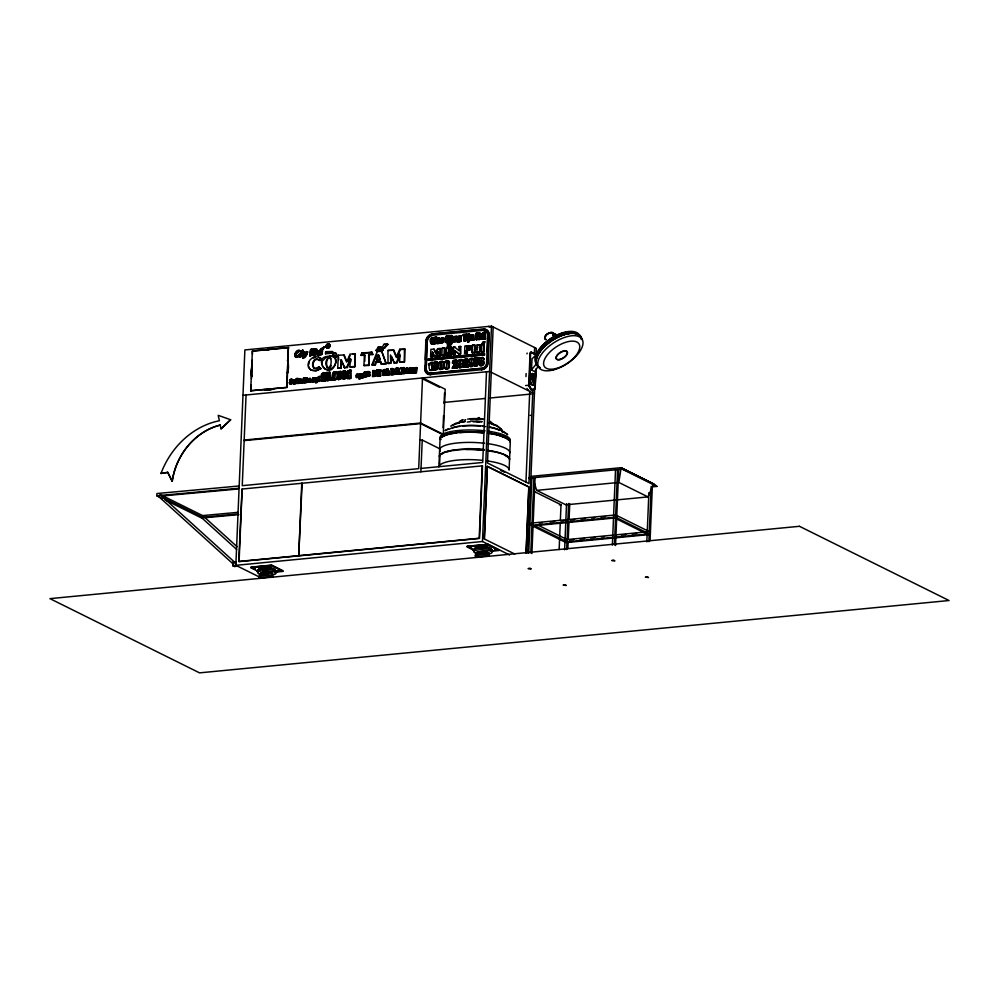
<?xml version="1.0" encoding="UTF-8"?>
<svg xmlns="http://www.w3.org/2000/svg" width="999" height="999" viewBox="0 0 999 999"><rect width="100%" height="100%" fill="white"/><g stroke="black" fill="none" stroke-linecap="round" stroke-linejoin="round"><path stroke-width="1.5" d="M366.333 372.689L365.996 372.015L366.683 372.277M358.716 376.561L358.766 375.949A2.31 1.948 -63.6 0 1 359.141 375.062L359.727 374.575M237.537 566.158L234.453 566.558L232.767 565.734L232.804 562.337L235.889 561.925L235.851 565.322L258.941 576.773M367.595 373.514L367.819 372.677L367.07 373.464M434.003 370.005L432.654 367.957L434.752 367.757C435.914 370.879 436.925 364.935 433.841 367.27L433.154 366.171M435.239 368.856L434.752 367.757M458.316 364.223L458.928 364.847C461.376 363.836 461.338 365.172 458.841 364.86C457.03 363.811 457.53 359.915 459.79 359.528C467.657 357.942 461.288 373.614 457.754 365.534L461.026 366.133M459.852 365.334L460.626 366.496M470.179 366.508L468.831 364.46L470.929 364.26L471.978 365.309L471.029 365.172M470.929 364.26L471.403 365.359M366.158 372.09L365.996 372.015M232.804 562.337L233.291 563.998M367.47 374.188L368.107 372.34M348.314 371.553L347.927 370.841L349.076 370.741M351.036 370.542C351.898 372.165 350.362 369.068 349.088 370.267M483.141 333.803L482.867 332.767C483.716 333.029 484.265 338.723 481.568 339.21M356.231 375.849C356.456 373.127 355.794 380.444 358.204 376.198A2.535 2.135 -63.6 0 0 358.404 374.925L358.366 374.675M357.055 377.61L356.168 377.447L356.468 376.236M356.943 374.775L357.03 375.761L356.93 375.137M364.697 375.624L363.474 375.324M361.401 376.461L360.714 375.761L359.228 376.848M232.767 565.734L235.851 565.322L244.88 349.937L491.496 326.136L536.326 348.376L536.063 354.42M242.12 489.073L239.086 561.625L479.532 538.411L482.517 465.834L242.07 489.048L238.749 561.45L479.195 538.249L482.23 465.859M246.066 394.992L242.257 485.676L418.693 468.643L422.502 377.959L445.192 389.223L443.369 432.729M250.699 390.746L252.36 350.999L288.386 347.515L287 387.4L250.699 390.746L287 387.4M250.974 390.884L251.224 384.765M251.486 378.646L252.26 360.302M252.51 354.195L252.36 350.999M260.789 573.126L269.255 571.703L272.652 573.389C272.49 573.401 262.912 570.566 260.439 573.276M269.255 571.703L272.627 574M255.419 569.393L251.298 567.095L271.503 565.147L282.517 570.616L276.748 571.166M286.725 387.262L288.386 347.515M290.771 383.029L289.398 382.467C288.873 385.464 294.693 383.678 292.12 381.606M289.398 382.467L289.673 383.504M290.547 382.355L290.809 383.166M291.458 379.083C295.467 381.431 288.261 379.046 291.82 381.306M291.646 380.806L291.258 379.97M292.744 380.694C292.894 377.447 287.1 380.157 290.672 381.943M294.455 382.717L294.93 379.882L294.68 382.829L294.43 379.932L293.094 379.92L293.481 383.766M293.094 379.92L293.619 383.828M294.193 379.82L294.418 382.854M294.805 383.691L295.866 383.591L296.091 380.057M295.667 379.121L296.453 379.183L296.016 380.107M295.866 383.591L295.791 379.995M296.228 379.071L295.991 379.87M299.263 378.921C298.988 378.471 298.177 382.979 300.687 383.117C302.048 375.487 298.788 385.177 303.184 382.954L304.795 377.922M297.952 379.395L299.001 379.645L298.664 378.983M299.588 383.229L299.513 379.308L300.574 379.208M300.687 383.117L301.198 380.157M301.186 383.079L300.961 380.045M306.418 377.834L303.883 378.009C299.825 390.509 304.508 376.411 300.786 379.745M302.285 382.967L302.385 379.583L300.562 379.632M307.08 379.982C309.727 383.753 300.549 384.39 304.558 377.872M304.583 382.742L304.558 377.797L302.959 382.842L300.961 382.954M305.569 381.705C307.068 378.896 305.482 383.628 306.343 380.532M305.657 379.645L306.144 378.559L305.894 379.757M305.806 381.818L305.619 380.419M301.76 483.279L298.726 555.669L302.11 483.254M310.015 378.371C304.445 380.869 313.723 375.474 310.851 382.142L309.84 382.242M308.092 379.67L309.902 379.383L308.204 381.793M309.628 380.219L309.44 381.705L309.865 380.332M310.851 382.142L310.065 378.284M314.648 379.145L314.048 381.83L312.712 381.83L312.874 378.022C315.397 376.074 316.146 387.912 317.545 378.009M312.937 381.943L312.874 378.022M314.235 354.72L312.525 355.207L311.238 352.597L312.824 355.357L313.923 355.669L313.973 354.682M314.048 381.83L314.722 377.772M314.947 377.884L314.123 378.708L313.911 377.922M314.123 378.708L313.099 378.134M315.597 382.704L316.958 382.005L315.821 382.817L315.622 381.993M316.733 381.893L316.933 382.704M318.144 381.306L318.306 377.497L319.405 377.397L319.48 381.306L318.144 381.306L319.48 381.306M318.319 377.247L319.68 376.548L318.544 377.36L318.344 376.548M318.369 381.418L318.306 377.497M319.255 381.193L319.405 377.397M319.455 376.436L319.655 377.26M324.625 372.927L325.212 375.587L322.627 379.445L325.499 379.395L325.437 380.906C313.624 383.379 330.906 365.359 321.503 379.433M323.164 375.949C318.219 376.735 323.988 369.792 325.662 373.951M321.628 376.099L322.227 373.676L324.687 372.989M325.549 353.783L325.499 352.098M325.437 380.906L325.112 379.195M327.61 378.059L325.624 378.022C325.437 383.753 332.617 378.296 329.22 375.012M327.684 376.835L325.836 377.035L326.011 372.639L329.745 372.277L330.082 373.976C327.085 372.152 327.06 377.035 327.722 374.213M328.172 344.917L327.148 344.942L327.622 347.115C328.209 346.865 328.621 346.416 328.783 345.329M327.222 377.872C328.022 382.118 327.984 373.851 327.66 377.085M328.783 352.934L328.708 352.21M330.082 373.976L329.745 372.277M330.307 380.207L330.382 378.321L331.918 378.171L332.23 380.244L330.307 380.207L332.23 380.244M330.694 380.394L330.382 378.321M332.642 351.685L332.567 352.922M331.83 380.057L331.918 378.171M333.154 374.076L333.441 379.72M350.786 361.863L350.899 359.178L347.415 367.507L344.68 367.782L341.433 360.09L341.096 368.119L337.749 368.069L338.286 355.219L344.205 355.02L346.778 361.188M338.736 359.815L338.286 355.219M340.135 374.75C340.472 384.503 336.076 370.929 340.184 373.014M341.096 368.119L340.809 359.79L344.68 367.782M349.163 373.376C346.403 372.24 349.188 381.406 348.589 374.862M349.151 378.621L348.776 377.772L349.151 378.621L350.736 378.459L350.649 371.066L350.736 378.459M343.581 354.707L346.665 362.113L350.037 354.083L355.332 353.946L354.795 366.795L349.937 366.895L350.274 358.866L346.79 367.207L344.056 367.47M351.423 370.741L350.686 370.105M354.795 366.795L354.707 353.634M364.76 361.338L365.022 355.319L360.876 355.344L361.838 352.947L372.053 352.335L372.827 354.57L368.656 354.595L368.843 365.447L369.28 354.907M368.843 365.447L363.948 365.547L364.385 355.007L360.876 355.344M371.89 364.785L377.335 351.448L381.63 351.036L386.176 363.773L381.568 364.21L380.232 361.65L375.699 362.088L374.812 364.498L371.89 364.785L375.437 364.81L376.323 362.4L380.856 361.963L381.568 364.21M372.827 354.57L371.428 352.023M372.527 365.085L376.873 354.395M372.789 376.573L372.752 370.604L372.515 376.423L374.775 376.361A1.386 1.174 -63.6 0 0 375.599 375.724L375.874 371.128L373.039 370.741M374.425 371.553C374.837 380.407 373.176 371.828 374.563 371.616M374.001 375.462L373.876 371.491M376.061 350.549L378.309 346.965L380.582 346.753L383.179 350.237L380.931 350.449L379.37 348.601L378.334 350.324L376.061 350.549L378.958 350.637L379.995 348.913L379.37 348.601M376.685 350.861L378.933 347.277L378.309 346.965M376.211 371.428L377.585 371.466L376.211 371.428C373.514 376.273 379.907 376.798 376.336 375.324M376.386 374.076L376.498 371.578M377.297 371.328L377.397 374.937L377.797 371.278L379.17 371.316L378.971 375.974L377.659 375.412M378.971 375.974L378.883 371.178M379.27 375.774L379.47 371.128L380.557 371.016L380.644 375.811L379.27 375.774L380.644 375.811M379.483 370.816L379.508 369.967L380.607 369.855L380.856 370.854L379.483 370.816L380.856 370.854M379.558 375.911L379.47 371.128M379.757 370.966L379.508 369.967M380.357 375.674L380.557 371.016M380.569 370.716L380.607 369.855M381.905 347.877L383.966 344.318L387.874 344.318L384.715 347.977L381.905 347.877L384.715 347.977M382.53 348.189L381.918 347.54M383.179 350.237L380.582 346.753M384.528 370.529L383.816 374.275L384.74 374.051L384.116 372.115L385.939 372.115L385.814 375.312L384.528 374.8L384.79 375.412M384.365 373.339L383.916 374.363M386.176 363.773L381.63 351.036M385.814 375.312L385.939 372.115M384.578 371.441L385.976 371.478L385.302 369.605M384.091 347.677L387.237 344.006M386.913 375.137L387.999 374.75L386.663 375.124L386.363 373.938L388.037 371.328L386.526 372.065L386.288 371.266L387.587 370.242L388.798 370.916L388.986 375.012L389.073 371.054L388.199 370.267M386.526 372.065L388.199 370.367M391.046 356.643L390.759 363.324L388.037 363.586L387.949 350.424L393.868 350.224L396.953 357.63M387.837 371.241L387.25 371.828L388.037 371.328M388.986 375.012L387.712 374.6M387.749 372.627L387.325 374.3L387.712 373.052M390.759 363.324L390.472 354.995L394.343 362.987L397.09 362.724L399.987 355.781M392.232 374.7L392.045 372.04L392.232 374.7L390.784 374.662L391.021 368.856C395.429 365.909 394.068 380.207 393.219 371.378M392.095 371.054C393.581 372.04 390.921 369.043 393.044 369.98M394.48 369.667L395.854 369.705L394.48 369.667L394.88 374.375M394.767 369.817L394.642 373.951L396.029 374.076M395.567 369.568L395.666 373.176L396.066 369.518L397.427 369.555L396.066 369.518M397.727 369.418L397.24 374.213L396.203 373.788M397.24 374.213L397.152 369.418M397.764 368.406C396.316 369.955 397.802 376.436 399.225 373.164L399.363 369.418L398.851 368.306L397.764 368.406L399.138 368.444L398.901 373.976M397.689 370.317L397.964 373.976M397.739 369.58L398.052 368.544M393.244 349.912L396.328 357.317L399.7 349.288L404.995 349.151L404.458 362.013L399.6 362.1L399.937 354.083L396.466 362.412L393.718 362.674M404.458 362.013L404.37 348.838M404.495 368.706L405.869 368.743L404.495 368.706L405.02 373.476M404.77 368.843L404.895 373.401M405.582 368.594L405.956 372.352M407.592 367.732L407.255 373.239L406.218 372.827M407.005 368.344L406.069 368.556L406.094 372.29M407.255 373.239L407.03 367.782M410.339 368.444L410.002 367.669C412.987 367.083 408.329 374.138 412 372.789L412.25 369.031M410.252 368.369L410.002 367.669M410.589 367.62C412.175 376.848 402.747 371.541 409.565 368.306M410.914 372.889L411.039 369.792M412 372.789L412.112 368.993L412.487 372.739L413.586 372.627L412.212 372.602L412.325 369.131M413.736 368.881C413.848 366.72 411.6 369.468 411.875 367.994L411.101 368.244M412.137 368.656L411.875 367.994M413.299 372.49L413.424 368.344L411.85 368.519M415.596 367.644L415.846 368.294L415.596 367.644L416.945 367.682L416.421 372.889L414.11 372.927L413.861 372.29L415.596 372.515L415.709 371.441L415.035 372.452L414.135 371.029M416.658 367.532L416.271 372.552L414.273 373.039M432.217 333.991A7.118 6.019 -63.6 0 0 425.799 341.146L424.962 368.643L425.099 365.609M425.349 359.528L426.049 342.807M419.88 440.309L422.252 440.072L420.866 471.79M483.079 330.357L432.192 335.264A5.744 4.858 -63.6 0 0 427.023 341.071L426.186 368.494A5.744 4.858 -63.6 0 0 430.894 373.314L482.467 368.356A5.107 4.321 -63.6 0 0 486.201 365.484M426.186 368.494L427.048 341.071M428.359 360.127L428.409 358.878L484.315 353.484L484.54 354.87L428.359 360.127L484.54 354.87M428.459 364.797L430.844 362.412L432.467 362.487L432.13 370.292C427.934 372.502 428.783 361.613 430.132 365.072M428.646 360.264L428.409 358.878M428.833 364.985L428.496 363.886M432.617 353.609L432.492 356.631L430.594 356.606L430.906 349.338L434.24 349.225L435.989 353.409L437.899 348.863L440.534 348.614L440.222 355.894C434.028 359.141 439.61 344.118 437.837 356.119M430.956 356.78L431.081 353.871M432.804 341.546L432.53 340.422L434.602 340.409L434.465 343.843L431.755 344.006A1.548 1.311 -63.6 0 1 431.118 343.294M432.492 356.631L432.679 352.098M432.53 340.422C433.566 346.478 430.507 338.561 433.067 338.586M433.154 339.36L432.754 338.424M432.13 370.292L432.08 362.3M434.465 343.843L434.303 340.259M432.817 339.785C438.936 337.075 427.172 335.577 430.806 343.132A1.548 1.311 -63.6 0 0 431.418 343.881L433.079 343.331M434.69 343.644C438.449 344.518 431.431 342.557 434.915 338.386L436.713 338.399L434.915 338.386M434.927 338.074L434.965 337.237L436.451 337.088L436.725 338.087L434.927 338.074L436.725 338.087M435.239 338.224L434.965 337.237M436.188 343.494L436.401 338.249M436.426 337.924L436.451 337.088M435.639 366.533L435.152 368.731M438.524 339.161L438.449 340.259C435.04 341.421 437.662 336.426 439.697 338.174M438.449 340.259C439.785 337.362 436.163 341.646 436.963 343.281A1.399 1.174 -63.6 0 0 437.924 343.381L440.222 343.294L440.322 338.948L438.811 338.099M438.561 340.784L438.161 342.445L438.586 341.221M440.222 343.294L439.597 338.124M440.222 355.894L440.172 348.439L437.537 348.688L435.989 353.409M441.82 355.532L442.132 348.251L444.518 348.014L444.555 355.469L441.82 355.532L444.555 355.469M439.61 463.811L439.922 456.605M444.205 355.294L444.518 348.014M446.029 342.545C449.575 343.793 442.807 340.284 446.291 336.139L448.114 336.151M446.328 342.694L446.291 336.139M443.069 427.709L443.568 415.584M444.08 403.459L444.53 392.857M446.153 355.107L446.453 347.827L451.523 347.552L451.96 348.813L448.788 348.913L448.726 350.549L451.885 350.449L451.835 351.735C439.335 353.821 456.181 352.56 451.573 354.795L446.153 355.107L451.573 354.795M446.503 355.282L446.453 347.827M448.364 345.167C444.405 349.45 451.436 345.105 448.376 347.065M447.527 342.395C446.453 340.534 449.163 339.41 447.639 339.71M448.014 338.436C449.088 331.768 447.764 342.869 447.802 336.001M448.738 347.24L447.452 347.365L448.476 344.418L450.824 344.505A2.035 1.723 -63.6 0 0 451.461 343.269C450.561 342.345 443.781 345.179 450.012 345.217L451.123 347.015L448.976 346.091M448.251 335.951L450.074 335.964L449.8 342.37L447.989 342.357L448.101 339.672M448.951 353.746L449.026 352.01M449.075 350.724L449.138 349.088M449.8 342.37L449.762 335.814M451.823 338.424L451.798 338.973C447.952 339.96 451.76 334.578 453.546 337.287M450.437 339.098L450.824 337.462L452.797 336.825M451.123 347.015L449.65 345.042L447.302 345.105M451.798 338.973L451.56 337.724L452.247 337.862M451.91 339.498L451.623 341.171L452.222 339.648M451.835 351.735L451.536 350.274L448.726 350.549M451.96 348.813L451.173 347.377M451.848 341.983L453.571 341.995L452.16 342.133M448.588 353.571L451.773 353.259L451.223 354.62M453.259 341.845L453.234 337.138M456.705 360.352L457.167 362.437L454.607 366.571L456.905 366.358L457.23 367.869L452.247 368.132L455.207 362.237L454.87 361.151L454.333 362.799L455.457 361.351L455.269 363.112M454.72 362.987L452.46 362.974L452.734 361.263A2.023 1.711 -63.6 0 1 453.746 360.252L456.318 360.177M454.845 354.483L454.645 350.574L454.845 354.483L452.997 354.445L453.296 347.177L454.982 347.215L453.296 347.177M452.622 368.319L454.408 364.523M452.834 363.161L453.109 361.451M453.346 354.62L453.658 347.352M453.758 341.795C457.392 342.707 450.586 340.609 453.971 336.551L455.719 337.05L455.444 336.413M455.207 341.658L455.419 337.375L456.106 337.475M455.644 341.621C459.253 342.27 453.009 341.159 455.794 337.325M457.092 341.471L456.943 336.363M457.23 367.869L456.905 366.358M459.153 350.674L458.966 346.628L460.502 346.478L460.551 353.933L458.716 353.896L454.645 350.574M459.503 340.272C458.816 342.083 460.239 339.997 457.817 340.434C457.03 338.898 457.629 334.59 459.952 336.551M459.815 340.434L459.278 341.084M460.551 353.933L460.502 346.478M459.64 336.401L461.101 335.864L460.851 340.971L459.053 342.195M461.101 335.864L461.076 341.371L457.954 342.033M460.739 364.111L459.952 366.246M465.721 340.834L464.21 340.971L464.423 335.851L463.224 335.789L463.274 334.503L466.57 334.19L466.833 335.627C462.887 335.14 466.77 347.764 465.934 335.701M463.536 335.939L463.274 334.503M464.21 340.971L464.11 335.701L463.224 335.789M467.445 359.066L468.244 361.376L465.684 365.509L467.982 365.284L468.306 366.808L463.324 367.058L466.283 361.163L465.959 360.077L465.409 361.725L466.533 360.289L466.346 362.038M465.796 361.913L463.536 361.913L463.811 360.202A2.023 1.711 -63.6 0 1 464.822 359.178L467.819 359.253M463.698 367.245L463.374 365.946M463.911 362.1L464.048 360.776M467.307 353.271L464.572 353.334L464.872 346.054L469.105 345.679L471.253 346.566L470.616 349.762L467.057 350.462L467.307 353.271L467.42 350.637M464.922 353.509L465.047 350.599M466.833 335.627L466.57 334.19M467.057 336.613C465.909 338.786 467.644 333.029 469.805 335.402M469.068 348.451L467.107 349.475L467.207 346.928L469.068 347.615M467.457 349.65L467.207 346.928M467.782 341.77L468.618 340.846L468.893 341.845L467.782 341.77L468.893 341.845M468.344 337.375C469.38 334.265 465.846 338.836 466.87 340.397A1.399 1.174 -63.6 0 0 467.819 340.497L470.117 340.409L470.229 336.064L468.706 335.214M468.081 341.933L467.807 340.921M468.469 337.899C467.082 340.971 469.767 336.663 467.994 339.473M468.581 341.695L468.618 340.846M468.306 366.808L467.982 365.284M470.117 340.409L469.78 335.539M473.489 334.765L473.951 340.035L472.515 340.172L472.477 335.776L472.065 340.222L470.616 340.359L470.529 334.952L472.265 335.452L472.003 334.815M470.616 340.359L470.529 334.952M472.065 340.222L471.978 335.776L472.652 335.876M472.515 340.172L472.29 335.639M474.812 352.547L474.587 349.325L474.812 352.547L472.065 352.61L472.377 345.329C477.285 342.595 473.863 352.56 474.762 345.105M472.19 363.236L471.603 365.122M472.427 352.784L472.377 345.329M473.951 340.035L473.226 334.653M476.898 359.59L475.137 366.146L476.898 359.59L474.45 359.603L474.513 358.204L478.896 358.004L474.513 358.204M474.825 359.79L474.887 358.391M476.011 339.648C478.908 340.996 473.401 336.713 476.273 333.254L477.847 333.279L476.273 333.254M476.323 339.81L476.585 333.404M477.272 339.535L477.697 336.775M477.21 344.867L477.435 347.989L477.21 344.867L479.945 344.805L479.645 352.085L476.91 352.135L477.035 349.101L474.587 349.325M478.571 336.076L478.384 333.042L479.645 332.929L479.695 339.485L478.059 339.448L477.397 336.613M478.509 357.817L476.848 365.759L474.762 365.959M479.695 339.485L479.645 332.929M479.645 352.085L479.595 344.63M480.294 337.487L480.756 334.59L482.492 333.928M481.231 351.723L481.543 344.443L483.928 344.218L483.978 351.673L481.231 351.723L483.978 351.673M481.593 351.898L481.543 344.443M482.017 343.631C486.388 344.543 484.702 338.936 482.017 343.631L483.603 343.881M483.691 338.911L483.916 333.666L485.402 333.516L485.502 338.923L483.691 338.911L485.502 338.923M483.928 333.341L483.966 332.505C487.987 331.818 483.566 334.952 483.966 332.505M483.616 351.498L483.928 344.218M484.265 354.732L484.315 353.484M483.179 341.808L485.027 341.621L483.254 343.706M485.189 338.761L485.402 333.516M485.414 333.191L485.452 332.367M476.96 552.21L485.427 550.786L488.798 553.084L485.427 550.786M425.886 368.356A5.744 4.858 -63.6 0 0 430.606 373.176L482.192 368.219A5.107 4.321 -63.6 0 0 486.563 363.311L487.724 335.152A5.407 4.57 -63.6 0 0 483.079 330.394M486.513 371.778L482.717 462.462L421.054 468.419M486.488 364.835A5.107 4.321 -63.6 0 0 486.838 363.449L486.988 359.628M487.3 352.023L487.724 335.152M481.693 369.755L481.418 369.618A6.494 5.482 -63.6 0 0 487.837 362.412L488.948 335.065L488.074 362.562A6.494 5.482 -63.6 0 1 481.705 369.705L430.519 374.525A7.118 6.019 -63.6 0 1 424.65 368.519M509.64 554.994L482.467 541.52L491.496 326.136M514.797 554.033L484.29 538.948L487.337 466.408L528.896 486.963L526.123 553.334M493.181 326.973L487.475 462.999L528.946 483.578L532.867 389.86M484.403 538.936L487.437 466.396M495.916 548.588L487.674 544.243L499.125 549.999L494.343 550.362M525.998 376.586L526.123 373.601M535.851 372.003L535.164 388.474A9.066 4.283 84.5 0 1 528.721 385.264L530.032 353.846A2.36 1.111 84.5 0 1 531.256 352.123L535.452 354.208A2.36 1.111 84.5 0 1 536.213 355.269M535.664 371.84L534.59 388.748A8.679 4.096 84.5 0 1 529.245 386.101L530.219 353.946A1.973 0.937 84.5 0 1 531.243 352.51L535.427 354.583A1.973 0.937 84.5 0 1 535.889 355.07M536.138 368.831L534.927 388.723A8.679 4.096 84.5 0 1 529.595 386.076L530.569 353.921A1.973 0.937 84.5 0 1 531.593 352.472L535.776 354.545A1.973 0.937 84.5 0 1 536.338 355.232M525.924 482.33L529.682 392.669M531.93 374.388L532.342 373.526M526.011 553.346L528.796 486.975L487.337 466.408M534.39 353.596L534.64 347.54M526.96 552.31L527.01 549.675M527.747 552.934L534.677 387.674M534.989 380.119L535.314 372.565M528.721 553.196L531.88 477.884M530.781 553.009L533.928 477.684L535.052 478.246L531.893 553.558M559.14 549.55L560.239 523.314M560.364 520.217L561.013 504.782L534.115 491.446M564.622 549.762L566.545 503.646M566.67 549.562L568.606 503.446M567.857 548.576L568.119 542.432M568.244 539.36L568.955 522.452M569.08 519.38L569.73 504.008M612.362 545.129L615.521 469.817M614.422 544.93L617.582 469.617L618.693 470.167L615.546 545.491M628.758 471.753L620.629 467.732L653.334 484.053L630.419 472.465M627.122 471.053L620.616 467.957M646.828 541.833L648.888 492.644M648.875 541.633L651.198 486.301M650.062 540.646L652.322 486.85L656.955 486.401L653.646 483.803L621.141 467.682L532.18 476.261L528.683 478.196L531.468 479.57M356.918 374.35L356.318 374.837L357.38 374.175M359.39 377.397L359.24 377.597M365.484 374.25L364.785 375.437M237.762 514.06L202.547 517.295L202.635 515.596L161.426 495.142M156.793 495.804L156.905 493.531L239.073 485.976L238.961 488.249L156.793 495.804L162.225 498.489M349.375 372.689L349.038 371.241L347.914 371.353M369.405 372.34C369.218 370.379 369.88 373.514 369.106 373.726M364.26 372.44L363.624 375.399M364.772 372.277L363.648 372.615L363.798 374.013M538.099 366.571L534.515 371.516L531.406 369.98L532.08 358.766L538.486 352.635M359.24 376.148L359.765 374.825M365.934 374.65L365.871 373.614M317.195 354.195L317.32 355.045M364.185 372.689C363.349 374.55 365.946 371.553 364.298 373.738M365.884 373.476L365.971 374.225M317.232 355.045L318.481 354.857L319.18 353.196M358.004 375.886L357.33 374.463M330.769 352.809C332.417 351.198 329.146 353.871 330.507 352.31M331.181 352.722L330.919 352.01M361.925 375.786L361.95 376.061M364.16 375.149L364.123 374.076L364.947 374.2M438.998 363.549L438.798 367.932L439.597 369.355M304.158 352.435L303.197 352.697L303.034 355.969L301.848 356.543L301.573 355.082L302.148 356.693L303.808 355.007L303.109 355.694M331.73 351.823L331.506 352.809L332.13 352.01M369.255 373.589L369.78 372.265M469.343 361.438L469.855 359.44M365.422 372.677L365.297 373.214M414.21 369.305L414.697 367.919L415.846 368.294M447.664 345.279C447.015 342.232 451.548 344.53 450.512 343.007M357.417 377.098L356.73 376.973L357.292 376.024M436.076 365.422C434.952 368.082 433.853 361.85 436.063 363.349M362.15 373.901L361.713 376.049M327.997 352.297L327.784 353.084M341.658 377.447L340.759 379.245L338.286 379.42M342.395 373.189L342.557 372.34A1.836 1.561 -63.6 0 1 343.281 371.378M357.192 376.049L356.73 376.973M459.165 339.722L459.415 336.863L459.478 339.885M475.137 366.146L477.222 365.946L479.607 358.067L482.592 357.405L484.14 358.941L483.216 360.951L483.766 358.753L483.004 357.53L480.332 358.004L479.383 359.353M460.439 361.176L460.439 363.673M442.033 338.636L442.47 342.22L442.707 339.26L442.107 338.549L441.958 342.083M466.983 338.624L467.17 340.547A1.399 1.174 -63.6 0 0 468.131 340.659L468.731 340.072M481.593 338.286L481.743 334.702L481.805 338.411M366.833 373.688L366.983 374.55M322.227 362.088L322.115 364.997M326.086 352.859L325.836 353.321M442.232 341.983L442.37 338.611M308.641 364.835L309.303 362.025M328.983 352.897L328.534 352.372M326.91 352.347L326.648 353.271L326.685 352.435M441.021 368.356C439.835 360.739 442.857 360.614 440.909 368.256M447.477 363.012L446.578 361.988L446.715 367.807M446.728 363.087L447.34 362.137M329.383 352.834L329.558 352.048M446.328 367.62L446.965 361.95M302.872 355.457C306.656 348.738 295.966 353.559 299.912 356.955M327.585 352.497L327.61 352.909M366.396 373.314L366.333 374.637L366.795 374.001M320.005 352.959C319.58 355.344 324.588 352.335 321.129 354.87C317.645 355.931 318.706 350.786 321.041 350.224C325.037 349.563 320.492 354.345 320.442 352.897C324.101 351.96 321.366 348.301 319.618 352.01M320.304 353.097L320.292 353.983M358.616 375.874L358.616 376.723M359.852 374.275L359.378 373.726L360.077 373.888M555.407 333.903L555.731 334.59M326.948 353.284L327.522 353.022M483.578 337.6L482.954 338.948L481.131 339.223M436.913 341.034L438.549 339.96L438.511 338.911M451.873 341.521L451.273 342.095A1.399 1.174 -63.6 0 1 450.312 341.995L450.124 340.06L451.935 337.699M326.885 353.221L327.085 352.26L327.572 353.047M480.994 364.273L481.256 361.738L480.794 363.948L481.868 364.298L481.443 361.763M653.646 483.803L647.976 496.903L618.831 482.442L621.141 467.682L622.215 469.168L656.955 486.401M330.906 352.36L331.044 352.098M408.691 372.14C411.251 369.53 407.205 367.694 408.828 372.165M431.181 339.298L432.055 337.762L434.028 337.674M318.331 350.649C316.608 355.432 320.604 352.46 317.732 355.007C315.547 346.79 318.956 353.696 314.136 355.319L315.447 349.363L316.608 349.2L316.208 352.734L318.481 350.699M367.42 373.226L367.907 373.014M457.667 361.938L454.607 366.571M366.146 375.124L366.72 374.188L366.458 374.875M481.156 360.439L481.568 358.604L481.53 360.627M299.475 379.433L298.988 379.558M410.464 371.715C408.691 376.198 405.706 368.893 409.278 368.319M326.698 353.296L326.648 352.597M297.864 380.219L297.54 382.692L297.989 380.244M297.977 382.654L297.627 380.107L297.739 382.542M316.084 380.844L316.471 378.321L316.009 380.781M325.849 353.296L326.149 352.385M448.651 345.179L451.173 344.68A2.035 1.723 -63.6 0 0 451.81 343.444M309.89 355.057L309.99 356.031M367.145 375.374L367.794 375.524L367.307 375.062M327.872 345.242L327.672 345.916L327.959 345.179M314.96 378.821L316.021 377.659L317.67 377.984M409.378 369.193L409.328 372.152M325.699 375.349L322.627 379.445M310.564 352.597L310.701 349.488L312 349.288M476.61 552.36L485.726 551.373L489.135 553.059M384.702 370.592L384.19 374.5M330.257 352.46L330.657 352.597M311.238 352.597C310.239 359.503 308.853 353.521 310.701 349.488M311.538 352.747L311.014 355.719M359.665 373.801L360.09 373.751M316.358 380.819L316.558 378.396L316.683 380.856M316.208 352.734L316.92 349.35L315.447 349.363M317.382 353.171C317.757 348.976 316.271 356.855 314.136 355.319M360.826 374.925L360.826 376.086L361.95 374.001M392.595 370.954L392.769 369.842M440.996 338.798L441.246 343.019M311.326 352.21C314.348 342.395 308.416 358.254 314.21 348.901L314.697 349.063M324.413 346.953C325.774 348.027 317.183 350.125 322.003 349.026L323.201 349.375L321.703 348.876L320.304 349.638M383.117 370.641L383.054 375.162M360.689 375.736L360.502 374.375L360.764 375.874M299.425 355.244L301.873 352.197M400.899 367.894L402.435 367.919L400.899 367.894L401.71 370.492L400.599 373.713L401.798 373.601L402.347 371.678L403.047 373.651L404.27 373.526L403.409 370.529L404.458 367.719L402.959 367.694L402.759 369.53M400.599 373.713L402.085 373.738L402.634 371.815M407.38 368.581L406.069 368.556M320.117 352.422C322.839 348.127 319.98 355.519 321.278 350.724M320.417 352.572L321.578 350.874M366.983 373.763L367.819 372.527M302.048 382.929L303.646 377.884L307.517 378.122M357.792 376.111L357.43 376.873M395.417 369.23L395.754 368.219L397.015 368.256L395.417 369.23L396.303 369.318M395.691 369.38L397.015 368.256M314.435 355.469L315.746 349.5M481.943 362.05L481.368 364.46M400.874 373.863L401.985 370.629L401.173 368.044M458.116 337L459.328 336.151M458.391 361.288L459.602 359.902L462.175 359.69C463.798 361.975 463.536 368.156 459.365 367.532M376.498 359.815L378.296 354.895L380.194 359.827L378.921 355.207L377.123 360.115L376.498 359.815L379.57 359.515M404.27 373.526L403.134 370.392L404.17 367.582M305.519 353.871C303.371 348.501 305.369 355.806 303.321 357.18C300.974 359.965 308.778 354.146 307.392 351.586M328.059 352.385L328.172 352.984M435.564 365.821L435.564 363.049M483.379 333.778L482.567 333.853M479.27 362.162L480.032 361.263L478.946 359.64M348.639 377.11L348.763 373.176M432.33 351.923L434.165 356.268L435.714 356.119L437.674 351.398M434.165 356.268L436.063 356.293L438.024 351.573M347.852 361.089L350.1 355.731M397.515 356.293L400.337 349.6L404.995 349.151M301.985 352.897C300.324 359.715 298.851 352.297 302.16 352.909M301.86 352.759L301.96 354.183L300.212 355.794M331.218 365.622L330.469 367.045M451.985 339.011L450.437 340.209L450.624 342.145A1.399 1.174 -63.6 0 0 451.585 342.257L452.172 341.67M415.409 371.291C413.311 373.801 412.987 366.321 415.596 367.869M415.696 371.428L414.922 372.053M314.048 354.72C309.228 353.246 316.658 349.588 313.711 349.038M313.798 354.533C310.115 352.46 316.383 350.736 314.398 348.913M335.489 373.314L334.44 373.326L334.702 378.646M340.11 372.864L339.248 378.059M343.756 372.265C341.221 382.33 346.978 375.686 343.881 372.19C345.592 371.778 345.929 378.783 343.544 377.56M344.156 372.465L343.943 377.759M435.939 363.236L435.339 366.096M461.038 360.814C459.403 359.827 459.353 364.498 461.038 363.586M471.141 362.425L471.74 359.553L471.516 362.612M306.131 354.308C308.591 346.491 307.342 359.066 302.622 358.117M415.109 368.594L415.447 371.104L415.259 368.519M415.397 368.731L415.284 371.029L415.447 368.643M534.74 383.978L532.242 377.085L530.719 376.948A4.858 2.298 84.5 0 0 530.844 382.804A4.858 2.298 84.5 0 0 533.628 384.952L535.227 383.291L532.729 376.398L531.643 375.649A4.858 2.298 84.5 0 1 534.415 377.784A4.858 2.298 84.5 0 1 534.552 383.653L535.227 383.291M532.242 377.085L532.729 376.398M334.428 378.521L335.102 373.114M339.473 377.972L339.722 372.677M322.677 360.739L326.661 356.768M348.776 377.772C345.342 381.668 345.429 369.355 348.988 372.49M349.175 377.959C346.266 381.256 345.629 372.677 348.276 372.065M315.909 352.585C317.582 348.801 319.68 351.461 318.331 354.295M259.715 574.025L269.255 573.101M475.886 553.109L485.427 552.185M305.569 355.232L306.518 351.548M322.839 348.526L322.864 348.364A4.758 4.021 -63.6 0 0 324.076 347.053L324.912 347.402M259.178 575.099L268.719 574.188M437.262 339.086L438.249 338.224M467.17 336.201L468.156 335.339M475.349 554.195L484.89 553.271M439.185 362.862L442.107 361.463M301.573 355.082L299.9 356.805M301.873 355.232L300.587 356.805L299.438 356.768M545.354 335.714L544.667 339.011A6.244 2.997 -33.4 0 0 546.091 339.735M395.929 373.651L395.055 374.35M405.944 372.689L405.07 373.376M458.304 423.314L459.827 421.191L462.749 419.642M271.716 565.933L269.867 565.909M458.941 422.864L462.887 419.855M485.939 544.93L487.924 544.954M468.394 334.415L469.605 334.915L468.756 333.866L467.407 334.952L468.693 334.565M464.323 365.247L465.484 363.449M433.429 363.311L437.075 362.113M396.016 369.18L396.728 368.119M358.017 376.586L357.217 377.41M369.168 373.863L369.642 373.414L369.18 374.325M455.407 336.9L456.343 336.226L457.53 336.975M455.719 337.05L456.98 336.401M471.953 335.302L473.538 334.802M472.265 335.452L473.201 334.79M465.684 365.509L468.631 361.563L467.782 359.278M436.014 366.72C430.806 370.08 432.48 358.466 437.55 362.325M471.815 363.049L470.005 363.773M369.63 374.063L368.668 374.163L368.756 371.828M459.39 339.697L459.103 339.66M384.528 374.8L383.866 375.387M384.815 374.937L383.591 375.449M333.466 353.908C336.351 350.324 338.436 356.893 335.14 358.129A6.219 5.257 -63.6 0 1 336.276 361.001C330.282 385.814 307.879 352.31 333.379 356.68M365.11 373.451L365.085 372.202M367.969 371.541L367.245 372.19L368.082 371.441M294.83 383.266L293.718 383.728M258.828 576.485L268.369 575.574M475 555.581L484.54 554.657M368.356 373.876L367.794 374.5M368.506 373.951L367.644 374.425M545.891 335.627L544.917 338.037M333.791 357.08C336.426 354.957 330.169 354.982 333.766 352.709C336.938 351.636 336.85 356.88 334.515 357.829A6.219 5.257 -63.6 0 1 335.652 360.689C336.426 366.121 330.632 370.654 325.499 369.205M482.017 338.399L481.431 338.186M358.991 374.987L359.94 374.55M531.406 369.98L537.25 362.787M487.599 553.346L484.34 553.908M406.044 373.114L404.745 373.339M408.966 372.115L409.178 369.155M451.735 341.134L451.436 341.071M359.79 374.475L360.477 374.413M319.068 360.177L321.403 358.641L319.692 360.489L318.431 359.715M309.615 381.83L308.803 382.28M309.852 381.943L308.192 382.142M303.646 351.273C298.214 351.91 304.283 349.088 302.797 351.323M367.245 372.19L368.069 371.828L367.47 372.165M430.769 363.087L432.467 362.487M332.405 353.209L325.512 353.808M320.254 349.55L322.327 348.189M468.768 338.049L468.481 339.735M299.575 350.612L298.376 350.349A3.159 2.672 -63.6 0 0 297.34 350.661C295.055 351.685 293.119 357.08 296.753 357.392C299.313 357.28 299.625 354.233 296.99 356.356M298.963 355.482C291.146 357.617 301.773 349.3 299.275 350.462L298.676 350.499A3.159 2.672 -63.6 0 0 297.652 350.811L295.379 353.621L295.442 356.943M438.661 343.219L438.236 343.544A1.399 1.174 -63.6 0 1 437.275 343.431L437 342.432M322.365 353.434L320.304 354.121M220.979 428.796L230.632 419.742L221.091 428.858L220.205 425.05A60.764 51.374 -63.6 0 0 172.165 481.281L172.278 481.331A60.764 51.374 -63.6 0 1 220.317 425.099L220.317 425.099M272.065 574.75L268.781 575.287M488.236 553.833L484.952 554.37M258.679 578.096L268.219 577.185M474.85 557.192L484.39 556.268M311.626 352.36L314.011 349.188M460.339 363.574L460.664 360.627M450.699 426.136L455.869 423.214L465.147 421.353M311.076 370.005L315.821 370.979L320.991 368.606L318.793 366.783L316.483 368.219L314.21 368.256M319.418 367.095L318.032 368.132M301.985 352.06L303.084 352.098M480.032 361.263L478.721 363.224L480.019 365.547M320.991 368.606L316.621 370.417L312.312 370.479M471.99 363.524C466.633 365.834 469.068 355.144 473.726 358.841M368.494 372.04L368.431 371.665M302.435 350.911L300.687 351.436M298.676 379.545C301.186 388.399 291.271 379.745 298.651 379.433M318.881 353.359L318.032 354.146M203.084 517.907L202.01 517.594L203.509 516.358M272.652 575.549L267.807 576.198M488.823 554.632L485.502 555.132M368.082 373.663L367.32 373.876M362.1 376.136L361.401 376.361M298.751 351.561L299.425 350.562M393.506 371.516L393.956 369.043L391.021 368.856M409.278 368.169L409.977 368.231M364.435 373.688L365.072 372.964M306.98 377.784C308.504 379.258 306.331 381.106 307.367 378.196M387.537 372.003L386.176 373.264L386.75 375.212M310.714 355.569L309.865 355.894M383.691 369.867L385.152 369.568M548.139 333.516L547.427 333.803A4.221 2.023 -33.4 0 0 545.679 335.302L544.954 338.324M451.698 425.649L460.564 422.24M327.272 375.212L329.32 375.075M470.217 359.103L473.251 358.616M364.51 375.224L364.897 374.25M311.001 349.638L311.8 349.288M366.446 375.124L365.784 374.575M441.546 338.087L442.957 337.749M430.219 363.486L428.871 364.073M445.167 430.444L448.501 428.708M445.367 430.644L447.577 429.483M547.939 333.491L549.388 332.929M548.701 333.541L547.639 334.128A4.221 2.023 -33.4 0 0 546.266 335.227M273.139 576.61L268.269 577.197M489.298 555.694L484.44 556.293M360.651 374.45L360.102 374.6M159.915 494.955L158.878 496.703L232.742 563.611M532.017 389.985L531.068 390.159M369.318 371.566L368.818 374.238M548.488 333.216L550.012 332.717M322.54 348.376L324.563 347.078M361.9 375.974L361.238 375.312L361.925 374.325M367.545 374.787L368.506 374.275L367.245 374.812M476.186 418.831L478.883 417.819M334.403 372.065L335.726 371.828M343.644 371.178L345.367 371.004M357.567 375.587L356.88 375.686M313.474 358.042L314.872 357.555M358.853 377.522L359.203 378.284L358.853 377.522L370.279 374.8L359.003 378.896L370.055 375.349M359.003 378.896L370.367 375.499M357.005 374.175L357.63 374.126M326.099 351.66L332.617 351.523M234.565 562.974L233.104 562.487M328.122 375.137L328.971 375M358.903 378.134L370.304 375.062M358.928 378.296L370.329 375.237M495.017 549.238L496.89 549.45L494.992 549.487M290.934 382.13L291.134 383.279L290.434 381.83M359.153 377.684L370.279 374.8M369.243 372.265L369.78 372.127M549.6 332.779L550.611 332.567M549.812 333.117L551.86 332.879A5.794 2.772 -33.4 0 1 552.634 333.117M364.46 372.24L365.11 372.252M467.107 349.475C468.756 349.85 469.58 346.503 467.557 347.103M317.108 368.531C308.966 370.279 313.024 353.921 319.692 360.489M294.218 383.791L293.381 383.703M363.973 375.711L365.572 374.75L364.847 373.688M306.818 351.698L307.829 351.898M465.709 359.178L467.395 359.116M290.859 384.003L292.295 383.266L292.357 381.843M297.889 379.52L296.491 380.744L297.103 383.454M550.149 332.642L551.748 332.442A6.244 2.997 -33.4 0 1 553.671 333.191L553.958 334.265M357.192 374.488L357.892 374.762M167.782 472.39L160.876 473.414L167.782 472.39L172.278 481.331M291.333 379.208L290.035 379.857L290.035 381.481M462.112 422.028L465.197 421.59M530.894 415.384L530.169 415.347M470.979 546.69L469.268 546.441L471.016 546.341M367.807 375.149L366.883 374.588M366.408 372.989L366.496 374.712M252.635 351.136L288.674 347.652M484.19 329.171A6.781 5.732 -63.6 0 0 483.391 329.22L432.217 333.953L481.855 329.333M327.972 344.93L327.148 344.942M452.035 336.488L450.849 335.602L452.584 336.438M435.277 337.387L436.763 337.25M448.563 336.114L450.074 335.964M452.135 335.664L450.849 335.602M463.586 334.653L466.883 334.34M469.055 334.016L468.069 333.928M479.957 333.079L478.384 333.042M484.278 332.667L485.764 332.517M484.028 332.842L482.867 332.767M468.643 334.827L469.605 334.915M465.621 335.552L466.521 335.464M455.756 336.563L453.971 336.551M461.413 336.014L459.752 335.989M470.841 335.102L472.315 334.965M447.702 338.286L448.464 338.399M387.874 344.318L383.966 344.318M432.842 340.584L434.602 340.409M436.775 340.234L438.136 340.11M450.124 338.948L451.486 338.811M466.67 337.35L468.032 337.225M458.753 342.332L457.567 341.059L459.715 341.283M433.204 343.781L434.153 343.693M438.499 343.269L439.91 343.132M447.989 342.357L449.488 342.207M463.898 340.821L465.409 340.671M468.394 340.384L469.805 340.247M470.304 340.197L471.753 340.06M472.202 340.022L473.651 339.885M478.059 339.448L479.383 339.323M468.119 341.084L468.931 341.009M450.861 343.181L451.848 343.094M380.307 350.137L382.555 349.925M352.997 354.17L355.332 353.946M363.823 353.122L372.053 352.335M382.255 351.348L377.335 351.448M393.868 350.224L387.949 350.424M368.656 354.595L372.202 354.258M449.488 346.953L450.761 346.84M444.867 348.189L442.132 348.251M446.815 348.002L451.523 347.552M460.851 346.653L458.966 346.628M466.396 346.116L470.079 345.916M472.727 345.504L475.112 345.279M477.559 345.042L479.945 344.805M481.893 344.618L484.278 344.393M448.788 348.913L451.598 348.639M474.637 348.052L477.085 347.814M448.663 351.835L451.486 351.561M474.937 349.5L477.035 349.101M467.057 350.462L470.666 349.213L470.904 346.391M377.123 360.115L380.194 359.827M430.594 356.606L432.142 356.456M437.475 355.944L439.872 355.719M452.997 354.445L454.495 354.308M458.716 353.896L460.189 353.758M464.572 353.334L466.958 353.097M472.065 352.61L474.45 352.372M476.91 352.135L479.295 351.91M428.696 359.016L484.59 353.621M337.749 368.069L340.472 367.807M349.937 366.895L354.17 366.496M363.948 365.547L368.219 365.135M380.944 363.911L385.552 363.461M387.412 363.286L390.134 363.024M399.6 362.1L403.833 361.7M330.145 372.477L326.011 372.639M349.488 370.454L351.074 370.304M349.475 370.929L347.927 370.841M327.322 374.013L329.682 373.788M474.45 359.603L476.523 359.403M376.748 370.055L378.022 370.092L377.672 371.116L376.748 370.055L378.022 370.092M386.763 369.081L388.037 369.131L387.687 370.142L386.763 369.081L387.687 370.142M372.752 370.604L375.374 370.629M387.038 369.218L388.037 369.131M379.795 370.105L380.894 369.992M404.458 367.719L402.959 367.694M452.46 362.974L454.333 362.799M463.536 361.913L465.409 361.725M321.241 375.899L322.764 375.749M296.828 378.471L298.077 378.496L298.326 379.27L296.828 378.471L297.49 379.22M318.569 376.66L319.68 376.548M378.259 371.054L377.397 370.979L379.17 371.316M387.4 370.005L388.274 370.092M379.745 371.266L380.844 371.166M415.884 367.782L416.945 367.682M294.693 379.77L295.991 379.682M293.319 380.045L294.43 379.932M294.93 379.882L295.966 379.782M299.737 379.433L300.811 379.32M318.531 377.61L319.643 377.51M325.836 377.035L327.26 376.898M291.408 380.681L292.52 380.582M374.463 372.852L373.826 372.752M386.238 371.928L387.25 371.828M374.425 373.763L373.788 373.651M392.045 372.04C394.155 371.715 391.645 375.636 394.168 374.5M432.654 367.957L435.127 367.944M457.754 365.534L460.227 365.522M468.831 364.46L471.303 364.448M289.635 382.58L290.771 382.467M330.781 378.521L332.305 378.371M323.014 379.632L325.499 379.395M454.995 366.758L457.292 366.546M466.071 365.696L468.369 365.472M373.713 375.324L374.513 371.703M429.657 370.304L431.755 370.105M452.247 368.132L456.855 367.682M463.324 367.058L467.932 366.621M294.58 383.579L295.642 383.466M299.35 383.117L300.449 383.004M304.358 382.629L306.93 382.155L307.205 380.082M309.603 382.13L310.614 382.03M312.712 381.83L313.811 381.718M320.866 381.106L325.05 380.706M348.751 378.421L350.337 378.271M372.515 376.423L374.5 376.211A1.386 1.174 -63.6 0 0 375.312 375.587L375.312 370.604M377.634 375.936L378.683 375.836M384.503 375.274L385.527 375.174M387.699 374.962L388.698 374.862M390.784 374.662L391.945 374.55M392.882 372.24L392.732 374.475L393.893 374.363M395.904 374.175L396.953 374.076M402.347 371.678L402.772 373.514L403.983 373.389M405.919 373.201L406.968 373.102M410.626 372.752L411.713 372.639M413.861 372.29L415.197 372.327M315.859 382.118L316.958 382.005M399.188 374.113L397.777 373.938M242.982 395.279L489.597 371.478L534.428 393.718M525.611 385.564L528.721 385.264M443.693 402.472L485.364 398.451M489.997 398.014L531.343 394.018M244.181 440.047L420.604 423.014L443.306 434.278M244.156 440.609L420.579 423.588L441.945 434.178M528.683 478.196L622.215 469.168M533.99 481.905L536.713 490.372L618.831 482.442M559.477 504.932L561.013 504.782M647.976 496.903L565.846 504.82L536.713 490.372M539.223 523.001L542.295 522.702M550.012 521.965L554.632 521.515M560.801 520.916L563.873 520.616M570.042 520.029L574.662 519.58M580.831 518.981L585.451 518.543M591.62 517.944L594.705 517.644M600.874 517.045L605.494 516.608M614.647 517.981L534.502 525.711L566.995 541.833L647.14 534.103L615.996 518.656M235.851 565.322L482.467 541.52M487.799 544.38L467.008 546.378L474.562 550.137M271.628 565.284L250.836 567.295L253.359 568.543M487.662 544.48L467.47 546.191L470.229 547.552M613.336 535.114L567.095 539.572L537.3 524.787M616.408 534.815L645.704 531.98M569.218 540.034L573.813 539.585M579.944 538.998L584.54 538.548M590.671 537.962L595.267 537.512M601.398 536.925L604.457 536.625M621.303 535.002L625.898 534.565M632.03 533.966L636.625 533.528M567.594 542.445L648.788 534.602M276.735 571.416L282.505 570.854M277.023 571.478L282.954 570.904L271.503 565.147M275.512 572.115L282.942 571.403L271.603 565.771L250.824 567.782L258.379 571.528M491.683 551.211L499.1 550.486L487.774 544.867L466.995 546.878L474.55 550.624M161.501 496.028L238.037 488.998M202.635 515.596L237.837 512.362M204.72 517.757L238.823 514.622M359.765 375.986L360.289 376.748M550.674 332.555L551.648 332.555A5.794 2.772 -33.4 0 1 552.959 333.229A5.794 2.772 -33.4 0 1 553.171 333.554L553.334 333.841M445.904 368.856L447.627 368.569A2.148 1.823 -63.6 0 0 448.726 367.595L449.125 362A1.748 1.474 -63.6 0 0 448.464 361.039M440.209 369.405L441.933 369.118A2.148 1.823 -63.6 0 0 443.032 368.144L443.431 362.55A1.748 1.474 -63.6 0 0 442.769 361.588M316.933 377.709L315.272 378.534L315.359 381.406M297.153 383.379L298.813 382.555L298.851 379.82M323.201 349.375L322.502 348.226A4.758 4.021 -63.6 0 0 323.776 346.915L324.712 347.103M338.686 379.483C342.32 379.458 342.432 373.501 340.696 371.391M329.458 356.031L332.205 356.218M480.269 365.509C483.017 366.408 485.152 362.225 482.829 360.764M470.442 366.458L473.663 364.947L473.688 358.978M434.265 369.955L437.5 368.444L437.512 362.462M296.029 357.242L298.314 356.468L298.651 355.332M447.802 360.914C443.081 360.177 442.732 371.066 448.014 368.756A2.148 1.823 -63.6 0 0 449.1 367.782L449.5 362.187A1.748 1.474 -63.6 0 0 448.838 361.226L448.002 360.839M364.36 374.188L365.085 374.5M470.517 421.041L481.93 421.566M359.178 376.473L360.027 375.05M301.998 352.834L300.899 353.846L300.687 356.031M329.92 357.717L327.922 358.554L326.698 361.663A13.349 11.289 -63.6 0 0 326.698 365.097L327.522 367.332A2.21 1.861 -63.6 0 0 328.971 367.907A2.21 1.861 -63.6 0 0 330.02 367.482M302.772 357.267L302.809 358.154M309.553 378.983L309.353 379.695M306.193 378.658L305.706 378.571M476.223 421.353L481.88 421.803M314.535 354.87L313.748 354.583M455.432 359.927L456.743 360.314M439.66 369.33L442.32 369.305A2.148 1.823 -63.6 0 0 443.406 368.331L443.818 362.737A1.748 1.474 -63.6 0 0 443.156 361.775L442.307 361.388M290.721 384.128L289.535 383.566M481.431 339.373C478.558 338.873 479.72 332.43 482.879 334.003M441.221 342.982L443.856 342.182L443.556 338.037M480.019 418.544L483.504 419.056M479.982 418.781L482.28 419.118M340.746 371.453L338.661 371.828A1.836 1.561 -63.6 0 0 338.361 372.09M336.126 371.89L333.641 372.078A1.836 1.561 -63.6 0 0 332.917 373.027C328.871 383.554 341.034 380.394 336.363 372.04M319.118 357.492C311.501 353.658 303.047 366.408 311.7 370.317M302.934 350.112L300.736 351.523M357.692 374.051L358.341 374.363M448.376 361.026C443.843 358.878 442.095 367.557 445.729 368.968M442.682 361.576C438.149 359.428 436.401 368.107 440.035 369.518M469.805 366.321C474.463 368.544 475.936 360.901 473.339 358.653M433.628 369.817C438.286 372.04 439.772 364.398 437.162 362.137M479.645 365.359C482.48 367.307 485.939 362.912 483.229 360.951M297.04 356.506C294.655 355.831 296.466 349.962 298.851 351.411M488.686 422.702L496.978 425.499L501.76 430.07M488.611 422.939L492.37 423.901M318.381 359.69C313.524 357.879 311.763 365.347 314.31 368.256M385.389 369.642L383.404 369.73A1.436 1.211 -63.6 0 0 382.842 370.492L383.204 375.374M319.368 354.745L321.416 354.458L322.065 353.284M160.989 473.464A76.149 64.386 -63.6 0 1 219.418 420.741L218.194 415.322L230.632 419.742M326.361 380.432C329.745 382.605 331.905 376.123 328.921 374.875M316.995 377.634C319.218 378.396 317.694 382.967 315.322 381.443M493.543 424.35L499.038 427.235M318.494 357.18L320.317 357.942M501.248 430.344L506.031 433.216M501.111 430.557L505.819 433.391M335.726 371.703L336.463 372.028M337.949 379.283L338.686 379.62M333.329 379.732C337.674 381.768 337.625 375.087 337.537 372.59A1.836 1.561 -63.6 0 1 338.261 371.628L341.084 371.591L341.833 373.239M481.068 339.323L480.257 338.873M330.394 357.904L327.747 357.792L326.074 361.351A13.349 11.289 -63.6 0 0 326.074 364.785L326.898 367.02M488.411 326.436L490.097 327.272M457.567 341.059L458.091 342.045M432.192 335.264L432.48 335.414A5.744 4.858 -63.6 0 0 427.31 341.208M432.505 338.449L433.129 338.673M434.627 339.797L434.066 337.812M480.869 364.173L481.743 364.423M432.255 342.794L432.904 343.007M460.064 363.486L460.714 363.761M446.578 361.988L447.452 362.237M440.534 368.069L441.408 368.306M434.965 365.909L435.626 366.183M399.7 349.288L400.337 349.6M387.225 344.368L387.849 344.68M434.852 368.668L435.539 368.918M382.58 349.575L383.204 349.887M430.519 374.525L430.794 374.662A7.118 6.019 -63.6 0 1 424.937 368.656M378.334 350.324L378.958 350.637M376.074 350.212L376.698 350.524M396.466 362.412L397.09 362.724M422.24 378.708L439.373 387.212M380.232 361.65L380.856 361.963M361.838 352.947L362.462 353.259M364.385 355.007L365.022 355.319M375.699 362.088L376.323 362.4M395.454 373.039L396.079 373.251M374.812 364.498L375.437 364.81M385.976 371.478L385.102 369.493M377.522 374.875L377.185 374.8M322.814 348.464L322.202 348.077L322.902 349.225M368.868 371.803L367.907 371.74M334.503 355.469L335.164 355.919L334.428 357.392L332.754 356.368M334.515 357.829L335.14 358.129M346.79 367.207L347.415 367.507M650.411 532.192L615.671 514.96L531.418 523.089L531.318 525.362L615.584 517.22L650.324 534.465M325.624 378.022L326.473 380.432M298.077 378.496L298.326 379.27M422.252 440.072L439.81 448.788M291.608 380.194L290.984 380.694M532.717 526.048L566.058 542.594M162.712 497.527L202.547 517.295M164.947 499.837L201.623 518.031M555.332 334.478L555.419 334.116M302.61 357.18L304.595 356.331L304.408 353.271M303.097 351.473L302.135 350.761M470.229 345.879L470.979 346.278M459.103 367.582L458.129 365.721M456.356 360.127L457.542 361.139M554.807 334.016L555.631 334.553M291.084 380.869L292.357 381.718M319.692 357.63L321.403 358.641M490.01 421.166L493.319 424.9M324.95 369.056L322.44 366.271M357.005 377.185L357.867 375.187M345.317 370.941C350.811 378.858 338.062 383.216 342.158 372.14A1.836 1.561 -63.6 0 1 342.882 371.178C349.076 368.069 347.103 383.067 342.307 378.221M336.076 371.84L337.212 373.688M338.336 379.483L337.2 377.634M335.127 355.769L333.379 355.045M491.308 422.377L492.519 423.826M455.007 350.749L459.065 354.071M469.917 363.786L469.318 362.063M454.62 347.04L458.803 350.499M554.857 333.941L555.182 334.29M329.77 357.592L331.168 358.803M204.807 517.482L237.125 546.753M202.085 518.144L236.701 549.5M160.452 495.005L235.464 562.961M506.893 433.828L507.642 434.515M506.655 433.978L507.38 434.652M443.868 338.186C440.771 335.514 438.836 342.033 441.533 343.144L443.544 342.02L443.706 338.286M318.793 366.783L320.367 368.294M499.875 427.834L501.448 430.132M309.702 368.656L310.614 369.605M319.48 354.782L319.131 353.858M338.062 379.27L337.937 372.777A1.836 1.561 -63.6 0 1 338.112 372.415M303.334 351.124L302.635 349.962M479.57 365.272L479.12 364.31M469.717 366.233L469.205 364.647M414.385 373.064L414.135 372.44M479.707 361.076L479.345 360.352M330.182 357.954L331.144 360.851A13.349 11.289 -63.6 0 1 330.869 364.323L329.845 366.733A2.21 1.861 -63.6 0 1 326.948 367.02M468.756 333.866L469.293 334.765M379.995 348.913L380.931 350.449M449.325 346.266L449.85 347.128M451.835 335.502L452.285 336.276M552.959 333.229L553.421 334.166M167.67 472.34L172.165 481.281M304.97 351.91L305.269 355.082M502.135 430.956L502.509 431.843L501.398 429.208M501.823 431.031L502.197 431.88L501.098 429.308M391.633 356.581L394.343 362.987M433.141 353.184L434.515 356.443M433.891 349.051L435.639 353.234M532.292 374.388L532.442 373.439M531.443 375.836L532.917 379.895M530.869 376.648L533.816 384.765M358.291 374.45L358.554 375A2.535 2.135 -63.6 0 1 358.354 376.273M439.772 450.499L440.035 451.323M480.419 338.773L480.282 338.062M308.304 382.118L308.042 380.769L309.628 379.046M308.716 366.271L309.078 367.545M477.534 333.129L478.259 335.926M387.762 368.981L387.999 369.955M377.747 369.955L377.984 370.916M402.147 367.782L402.472 369.393M433.042 368.144L433.067 368.806M431.056 341.983L431.056 342.969M483.116 329.083A6.781 5.732 -63.6 0 1 488.986 335.052M484.977 329.245A6.781 5.732 -63.6 0 1 489.26 335.189M426.198 340.422A7.118 6.019 -63.6 0 1 428.146 336.501M428.771 335.876A7.118 6.019 -63.6 0 1 431.705 334.278M483.366 330.532A5.407 4.57 -63.6 0 1 488.036 335.289M453.359 361.064A2.023 1.711 -63.6 0 1 454.12 360.439M464.435 359.99A2.023 1.711 -63.6 0 1 465.197 359.365M500.674 470.629A35.14 8.741 2.4 0 1 504.545 472.202M484.353 450.174A35.14 8.741 2.4 0 0 439.335 456.58L438.898 466.895A35.14 8.741 2.4 0 1 482.442 460.327M487.237 450.537A35.14 8.741 2.4 0 1 509.54 459.765L509.103 470.079A35.14 8.741 2.4 0 0 486.8 460.851M441.308 454.445A34.553 8.591 2.4 0 1 443.506 453.134M447.564 451.723A34.553 8.591 2.4 0 1 450.624 451.011M453.359 450.537A34.553 8.591 2.4 0 1 456.356 450.137M466.308 449.5A34.553 8.591 2.4 0 1 484.178 450.312M489.797 451.073A34.553 8.591 2.4 0 1 492.42 451.536M504.745 455.244A34.553 8.591 2.4 0 1 507.992 457.467M484.353 449.95A35.14 8.741 2.4 0 0 439.348 456.356L440.059 439.348A35.14 8.741 2.4 0 1 483.603 432.792M487.25 450.312A35.14 8.741 2.4 0 1 509.54 459.54L510.264 442.532A35.14 8.741 2.4 0 0 487.962 433.304M442.033 437.212A34.553 8.591 2.4 0 1 445.691 435.302M446.915 434.89A34.553 8.591 2.4 0 1 449.762 434.115M451.348 433.778A34.553 8.591 2.4 0 1 455.556 433.091M459.952 432.629A34.553 8.591 2.4 0 1 483.454 432.917M500.162 436.001A34.553 8.591 2.4 0 1 505.469 438.024M506.793 438.748A34.553 8.591 2.4 0 1 508.716 440.247M466.346 448.701A34.553 8.591 2.4 0 1 484.215 449.513M439.622 449.662A35.14 8.741 2.4 0 1 484.64 443.256M487.524 443.618A35.14 8.741 2.4 0 1 509.827 452.847M440.022 438.948A35.14 8.741 2.4 0 1 483.566 432.38M487.924 432.892A35.14 8.741 2.4 0 1 510.214 442.132M441.058 439.548A35.14 8.741 2.4 0 1 485.102 430.831M487.987 431.193A35.14 8.741 2.4 0 1 510.289 440.422M441.758 436.775A34.803 8.654 2.4 0 1 483.479 432.455M487.799 432.967A34.803 8.654 2.4 0 1 505.644 437.587M506.98 438.324A34.803 8.654 2.4 0 1 508.916 439.835M449.35 429.308A27.248 6.781 2.4 0 1 483.154 426.049M489.647 427.023A27.248 6.781 2.4 0 1 499.375 429.945M452.485 428.022A26.936 6.693 2.4 0 1 459.602 426.386M462.574 426.036A26.936 6.693 2.4 0 1 480.319 426.024M483.054 426.286A26.936 6.693 2.4 0 1 485.714 426.623M489.473 427.247A26.936 6.693 2.4 0 1 499.088 430.144M467.345 422.04A17.495 4.346 2.4 0 1 470.142 421.84M473.101 421.79A17.495 4.346 2.4 0 1 479.183 422.065M464.385 420.342A12.025 2.997 2.4 0 1 465.659 419.68M467.619 419.143A12.025 2.997 2.4 0 1 479.308 418.893M470.142 419.006A12.038 2.997 2.4 0 1 479.295 419.118M333.316 373.226A1.836 1.561 -63.6 0 1 334.041 372.265M287.387 360.115A21.079 17.832 -63.6 0 1 287.612 373.127M273.938 388.823A21.079 17.832 -63.6 0 1 264.36 389.747M251.885 376.586A21.079 17.832 -63.6 0 1 252.322 366.021M267.195 349.912A21.079 17.832 -63.6 0 1 270.829 349.175M287.774 362.425A21.079 17.832 -63.6 0 1 287.337 372.989M273.651 388.686A21.079 17.832 -63.6 0 1 264.086 389.61M251.611 376.436A21.079 17.832 -63.6 0 1 252.048 365.884M265.734 350.187A21.079 17.832 -63.6 0 1 272.952 348.976M559.315 335.127A2.348 1.536 -28.8 0 1 559.815 334.765M530.956 383.828A4.858 2.298 84.5 0 1 530.094 377.997M530.369 376.973A4.858 2.298 84.5 0 1 533.079 376.086M534.403 378.983A4.858 2.298 84.5 0 1 534.49 382.667M533.791 384.478A4.858 2.298 84.5 0 1 532.704 385.177M580.931 337.774A25.837 12.375 -33.4 0 1 581.306 339.435M536.513 363.673A25.837 12.375 -33.4 0 1 536.138 362M536.163 360.152A25.837 12.375 -33.4 0 1 555.869 338.024A25.837 12.375 -33.4 0 1 580.182 336.338M537.212 364.51A25.837 12.375 -33.4 0 1 550.374 338.848A25.837 12.375 -33.4 0 1 579.757 335.989M540.034 367.482A25.837 12.375 -33.4 0 1 536.313 362.262M536.326 360.414A25.837 12.375 -33.4 0 1 557.517 337.512A25.837 12.375 -33.4 0 1 581.106 338.037M560.526 359.215A6.543 3.134 -33.4 0 1 557.205 354.982A6.543 3.134 -33.4 0 1 566.92 351.323A6.543 3.134 -33.4 0 1 561.263 358.941M538.798 350.524A22.989 11.014 -33.4 0 1 565.796 332.417M539.572 367.482A26.236 12.562 -33.4 0 1 551.436 340.484A26.236 12.562 -33.4 0 1 581.655 339.26M539.735 367.744A26.236 12.562 -33.4 0 1 551.61 340.734A26.236 12.562 -33.4 0 1 581.83 339.523M528.721 390.072A9.066 4.283 84.5 0 1 528.121 389.685M527.534 389.135A9.066 4.283 84.5 0 1 526.985 388.436M526.96 353.846A2.36 1.111 84.5 0 1 527.135 353.084M530.794 383.991A5.182 2.448 84.5 0 1 529.745 379.033M530.182 376.685A5.182 2.448 84.5 0 1 533.066 375.736M534.465 378.821A5.182 2.448 84.5 0 1 534.552 382.742M533.816 384.677A5.182 2.448 84.5 0 1 533.279 385.214M545.504 335.627A4.92 2.36 -33.4 0 1 547.539 333.878M546.066 339.235A5.794 2.772 -33.4 0 1 545.704 339.098M491.333 550.087A8.591 2.135 2.4 0 1 491.221 551.186M474.4 549.862A8.591 2.135 2.4 0 1 474.75 549.325M478.871 548.214A8.591 2.135 2.4 0 1 485.402 548.301M489.198 549.025A8.591 2.135 2.4 0 1 490.521 549.525M474.912 548.851A8.379 2.085 2.4 0 1 483.254 546.603A8.379 2.085 2.4 0 1 491.071 549.587M476.323 553.346A9.103 2.26 2.4 0 1 476.635 550.149A9.103 2.26 2.4 0 1 489.498 550.736A9.103 2.26 2.4 0 1 489.185 553.921M474.338 551.398A9.828 2.448 2.4 0 1 481.93 548.101A9.828 2.448 2.4 0 1 492.395 551.635M474.213 550.212A9.041 2.248 2.4 0 1 483.216 547.789A9.041 2.248 2.4 0 1 491.658 551.011M258.579 570.242A8.591 2.135 2.4 0 1 269.231 569.205M275.162 570.991A8.591 2.135 2.4 0 1 275.399 571.553M258.741 569.755A8.379 2.085 2.4 0 1 265.984 567.482A8.379 2.085 2.4 0 1 275.249 569.967M260.152 574.25A9.103 2.26 2.4 0 1 260.464 571.066A9.103 2.26 2.4 0 1 273.326 571.64A9.103 2.26 2.4 0 1 273.014 574.837M258.179 572.315A9.828 2.448 2.4 0 1 267.033 569.043A9.828 2.448 2.4 0 1 275.187 573.089M258.042 571.128A9.041 2.248 2.4 0 1 267.045 568.693A9.041 2.248 2.4 0 1 275.487 571.915M534.852 376.735C535.439 377.435 535.114 376.511 534.952 376.785M533.753 373.851L533.778 375.399L533.753 373.851M528.146 522.589L528.096 525.224L528.196 522.614M530.407 374.588C530.756 376.673 530.881 372.19 530.407 374.588M552.734 335.177L554.27 335.939L552.797 335.065M233.953 563.648L233.953 563.648M478.521 417.932L479.183 417.557L478.558 417.819M253.147 567.282L255.12 567.444L253.247 567.232M253.109 568.019L255.095 568.181L253.222 567.969M269.742 566.445L271.728 566.595L269.742 566.445M278.733 570.204L280.719 570.367L278.846 570.154M278.709 570.941L280.682 571.091L278.709 570.941M469.28 547.115L471.266 547.265L469.28 547.115M485.914 545.529L487.899 545.691L485.914 545.529M494.88 550.037L496.853 550.187L494.88 550.037M799.45 526.298L49.95 598.638L199.55 672.864L949.05 600.524L799.45 526.298M530.132 568.369L528.084 568.568L531.256 568.931L530.132 568.369M613.773 560.302L611.725 560.501L614.897 560.851L613.773 560.302M565.184 584.914L563.136 585.114L566.308 585.464L565.184 584.914M647.389 576.985L645.342 577.185L648.513 577.534L647.389 576.985M328.771 347.752A2.135 1.798 -63.6 0 0 329.121 344.168A2.135 1.798 -63.6 0 0 326.149 346.029A2.135 1.798 -63.6 0 0 328.771 347.752M328.721 347.64A1.998 1.686 -63.6 0 0 329.046 344.28A1.998 1.686 -63.6 0 0 326.273 346.029A2.135 1.798 -63.6 0 0 328.833 347.777A2.135 1.798 -63.6 0 0 329.183 344.193A2.135 1.798 -63.6 0 0 326.223 346.066A1.998 1.686 -63.6 0 0 328.721 347.64M328.671 347.527A1.861 1.573 -63.6 0 0 328.983 344.393A1.861 1.573 -63.6 0 0 326.386 346.029A1.861 1.573 -63.6 0 0 328.671 347.527M559.952 359.652A6.543 3.134 -33.4 0 0 567.444 352.135A6.543 3.134 -33.4 0 0 558.054 354.445A6.543 3.134 -33.4 0 0 559.952 359.652M555.769 368.594A20.667 9.903 -33.4 0 0 579.432 344.83A20.667 9.903 -33.4 0 0 549.787 352.135A20.667 9.903 -33.4 0 0 555.769 368.594M553.021 370.017A25.837 12.375 -33.4 0 0 582.604 340.309A25.837 12.375 -33.4 0 0 545.554 349.438A25.837 12.375 -33.4 0 0 553.021 370.017M530.219 377.747A5.182 2.448 84.5 0 0 533.004 385.389A5.182 2.448 84.5 0 0 534.465 377.547A5.182 2.448 84.5 0 0 530.219 377.747"/></g></svg>
